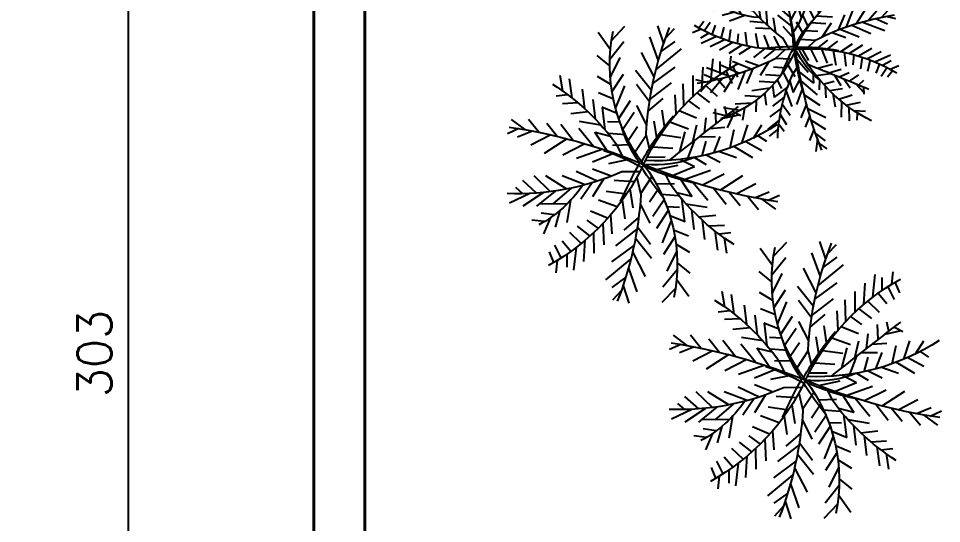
# Model space of a CAD drawing. Header units: inches. Extents: x 580771 to 691655, y 7719261 to 7829530.
# Drawn here: x 686108.5 to 686379.1, y 7727147 to 7727295.3 of the extents above; entities that cross this region are included whole.
import ezdxf

# ---------------------------------------------------------------- set-up
doc = ezdxf.new("R2010")
doc.units = ezdxf.units.IN
doc.header["$MEASUREMENT"] = 0
doc.header["$PDMODE"] = 2
for name, color, linetype in [('ARVORE', 94, 'Continuous'), ('NIVEL', 2, 'Continuous'), ('TOP_PALMEIRA', 30, 'Continuous'), ('VEGETAÇÃO1', 96, 'Continuous')]:
    doc.layers.add(name, color=color, linetype=linetype)
doc.layers.add('Parede Corte', color=4, linetype='Continuous', lineweight=40)
doc.styles.add('R80E50', font='romans.shx', dxfattribs={"height": 10})
doc.dimstyles.new('ARQ50', dxfattribs={"dimscale": 50, "dimtxt": 10, "dimasz": 0.1, "dimexe": 0.2, "dimexo": 0.2, "dimgap": 0.1, "dimtad": 1, "dimdec": 0, "dimzin": 12, "dimdsep": 46, "dimtxsty": 'R80E50', "dimblk1": 'DOT', "dimblk2": 'DOT', "dimsah": 1, "dimcen": 0.4, "dimclrd": 15, "dimclre": 15, "dimclrt": 3, "dimadec": 0, "dimazin": 0, "dimtfac": 1, "dimtdec": 0, "dimtmove": 2, "dimatfit": 3, "dimldrblk": 'DOT', "dimfxl": 0.2, "dimtolj": 1, "dimtzin": 12, "dimarcsym": 0})

# ---------------------------------------------------------------- blocks, each defined once
blk = doc.blocks.new('A$C740F6566')
at = {"layer": 'TOP_PALMEIRA'}
for p, q in [((2.239, 5.477, -3022.391), (2.019, 5.774, -3022.391)), ((2.215, 5.616, -3022.391), (2.326, 5.86, -3022.391)), ((3.615, 5.379, -3022.391), (3.826, 5.814, -3022.391)), ((2.268, 5.32, -3022.391), (2.399, 5.639, -3022.391)), ((3.62, 5.529, -3022.391), (3.487, 5.68, -3022.391)), ((2.296, 5.179, -3022.391), (2.018, 5.405, -3022.391)), ((3.606, 5.229, -3022.391), (3.337, 5.53, -3022.391)), ((3.593, 5.084, -3022.391), (3.887, 5.53, -3022.391)), ((2.351, 4.924, -3022.391), (2.575, 5.353, -3022.391)), ((3.575, 4.932, -3022.391), (3.237, 5.28, -3022.391)), ((3.562, 4.834, -3022.391), (3.887, 5.23, -3022.391)), ((4.219, 5.061, -3022.391), (4.187, 5.33, -3022.391)), ((2.383, 4.786, -3022.391), (2.103, 5.011, -3022.391)), ((2.435, 4.579, -3022.391), (2.75, 5.067, -3022.391)), ((3.519, 4.583, -3022.391), (3.237, 5.03, -3022.391)), ((3.841, 4.577, -3022.391), (3.834, 5.165, -3022.391)), ((4.076, 4.851, -3022.391), (4.037, 5.13, -3022.391)), ((4.135, 4.932, -3022.391), (4.487, 5.08, -3022.391)), ((1.489, 4.555, -3022.391), (1.518, 4.809, -3022.391)), ((3.5, 4.488, -3022.391), (3.837, 4.88, -3022.391)), ((3.983, 4.733, -3022.391), (4.337, 4.83, -3022.391)), ((5.003, 4.703, -3022.391), (4.728, 4.839, -3022.391)), ((5.098, 4.857, -3022.391), (4.868, 4.952, -3022.391)), ((5.056, 4.788, -3022.391), (5.323, 4.819, -3022.391)), ((1.408, 4.665, -3022.391), (1.074, 4.72, -3022.391)), ((1.662, 4.336, -3022.391), (1.68, 4.673, -3022.391)), ((2.47, 4.444, -3022.391), (2.129, 4.712, -3022.391)), ((2.542, 4.189, -3022.391), (2.785, 4.669, -3022.391)), ((3.426, 4.183, -3022.391), (3.237, 4.68, -3022.391)), ((3.766, 4.503, -3022.391), (4.237, 4.58, -3022.391)), ((4.862, 4.496, -3022.391), (4.641, 4.681, -3022.391)), ((4.921, 4.58, -3022.391), (5.202, 4.579, -3022.391)), ((1.556, 4.466, -3022.391), (1.141, 4.525, -3022.391)), ((1.857, 4.118, -3022.391), (1.897, 4.491, -3022.391)), ((2.662, 3.805, -3022.391), (2.861, 4.374, -3022.391)), ((3.35, 3.926, -3022.391), (3.137, 4.38, -3022.391)), ((4.69, 4.271, -3022.391), (4.455, 4.514, -3022.391)), ((4.778, 4.382, -3022.391), (5.265, 4.434, -3022.391)), ((1.788, 4.192, -3022.391), (1.367, 4.244, -3022.391)), ((2.139, 3.845, -3022.391), (2.064, 4.305, -3022.391)), ((2.599, 4.002, -3022.391), (2.213, 4.318, -3022.391)), ((3.383, 4.031, -3022.391), (3.737, 4.28, -3022.391)), ((4.528, 4.081, -3022.391), (4.319, 4.351, -3022.391)), ((4.622, 4.189, -3022.391), (5.083, 4.218, -3022.391)), ((2.011, 3.964, -3022.391), (1.588, 4.012, -3022.391)), ((2.748, 3.553, -3022.391), (2.941, 4.03, -3022.391)), ((3.244, 3.628, -3022.391), (3.087, 4.03, -3022.391)), ((3.304, 3.792, -3022.391), (3.687, 4.03, -3022.391)), ((4.149, 3.702, -3022.391), (3.992, 4.072, -3022.391)), ((4.359, 3.902, -3022.391), (4.187, 4.139, -3022.391)), ((4.457, 4.003, -3022.391), (4.901, 4.001, -3022.391)), ((0.516, 3.642, -3022.391), (0.147, 3.906, -3022.391)), ((0.867, 3.657, -3022.391), (0.641, 3.929, -3022.391)), ((1.269, 3.631, -3022.391), (1.094, 3.919, -3022.391)), ((1.581, 3.578, -3022.391), (1.447, 3.899, -3022.391)), ((1.888, 3.498, -3022.391), (1.755, 3.826, -3022.391)), ((2.246, 3.752, -3022.391), (1.76, 3.812, -3022.391)), ((2.692, 3.713, -3022.391), (2.294, 3.974, -3022.391)), ((2.385, 3.639, -3022.391), (2.301, 3.969, -3022.391)), ((3.902, 3.496, -3022.391), (3.756, 3.901, -3022.391)), ((4.259, 3.804, -3022.391), (4.72, 3.784, -3022.391)), ((0.316, 3.618, -3022.391), (0.01, 3.329, -3022.391)), ((0.717, 3.655, -3022.391), (0.341, 3.351, -3022.391)), ((1.122, 3.646, -3022.391), (0.685, 3.431, -3022.391)), ((1.425, 3.608, -3022.391), (1.042, 3.362, -3022.391)), ((2.08, 3.432, -3022.391), (2.067, 3.703, -3022.391)), ((2.347, 3.319, -3022.391), (2.32, 3.675, -3022.391)), ((2.569, 3.205, -3022.391), (2.578, 3.597, -3022.391)), ((2.875, 3.21, -3022.391), (2.972, 3.682, -3022.391)), ((3.63, 3.298, -3022.391), (3.57, 3.734, -3022.391)), ((4.074, 3.636, -3022.391), (4.484, 3.613, -3022.391)), ((4.732, 3.134, -3022.391), (5.086, 3.615, -3022.391)), ((5.023, 3.2, -3022.391), (5.475, 3.75, -3022.391)), ((5.42, 3.312, -3022.391), (5.638, 3.614, -3022.391)), ((5.709, 3.408, -3022.391), (5.916, 3.598, -3022.391)), ((1.781, 3.529, -3022.391), (1.296, 3.334, -3022.391)), ((1.995, 3.463, -3022.391), (1.608, 3.211, -3022.391)), ((2.809, 3.383, -3022.391), (2.575, 3.497, -3022.391)), ((3.146, 3.009, -3022.391), (3.147, 3.396, -3022.391)), ((3.364, 3.13, -3022.391), (3.334, 3.563, -3022.391)), ((3.758, 3.387, -3022.391), (4.157, 3.333, -3022.391)), ((4.383, 3.069, -3022.391), (4.741, 3.535, -3022.391)), ((2.227, 3.373, -3022.391), (1.865, 3.133, -3022.391)), ((2.471, 3.258, -3022.391), (2.173, 3.06, -3022.391)), ((3.516, 3.223, -3022.391), (3.921, 3.162, -3022.391)), ((4.135, 3.033, -3022.391), (4.406, 3.355, -3022.391)), ((5.222, 3.253, -3022.391), (5.736, 3.07, -3022.391)), ((5.595, 3.368, -3022.391), (5.975, 3.243, -3022.391)), ((1.395, 2.757, -3022.391), (0.964, 3.104, -3022.391)), ((1.641, 2.799, -3022.391), (1.268, 3.081, -3022.391)), ((2.14, 2.859, -3022.391), (1.72, 3.07, -3022.391)), ((2.724, 3.113, -3022.391), (2.355, 2.87, -3022.391)), ((3.25, 2.747, -3022.391), (3.619, 2.99, -3022.391)), ((3.267, 3.074, -3022.391), (3.635, 2.987, -3022.391)), ((3.834, 3.001, -3022.391), (4.254, 2.79, -3022.391)), ((4.333, 3.061, -3022.391), (4.707, 2.779, -3022.391)), ((4.58, 3.103, -3022.391), (5.01, 2.756, -3022.391)), ((4.871, 3.164, -3022.391), (5.4, 2.89, -3022.391)), ((0.753, 2.607, -3022.391), (0.239, 2.79, -3022.391)), ((1.103, 2.696, -3022.391), (0.575, 2.97, -3022.391)), ((1.592, 2.791, -3022.391), (1.233, 2.325, -3022.391)), ((1.84, 2.827, -3022.391), (1.569, 2.505, -3022.391)), ((2.708, 2.786, -3022.391), (2.34, 2.873, -3022.391)), ((2.829, 2.851, -3022.391), (2.827, 2.464, -3022.391)), ((3.504, 2.602, -3022.391), (3.802, 2.8, -3022.391)), ((0.38, 2.492, -3022.391), (0, 2.617, -3022.391)), ((0.952, 2.66, -3022.391), (0.499, 2.11, -3022.391)), ((1.243, 2.726, -3022.391), (0.889, 2.245, -3022.391)), ((2.459, 2.637, -3022.391), (2.054, 2.698, -3022.391)), ((2.611, 2.73, -3022.391), (2.641, 2.297, -3022.391)), ((3.1, 2.65, -3022.391), (3.003, 2.179, -3022.391)), ((3.406, 2.655, -3022.391), (3.397, 2.263, -3022.391)), ((3.748, 2.487, -3022.391), (4.109, 2.727, -3022.391)), ((3.98, 2.397, -3022.391), (4.367, 2.649, -3022.391)), ((0.266, 2.452, -3022.391), (0.059, 2.262, -3022.391)), ((0.555, 2.548, -3022.391), (0.337, 2.246, -3022.391)), ((2.217, 2.473, -3022.391), (1.818, 2.527, -3022.391)), ((2.345, 2.562, -3022.391), (2.405, 2.126, -3022.391)), ((3.166, 2.477, -3022.391), (3.399, 2.363, -3022.391)), ((3.627, 2.541, -3022.391), (3.655, 2.185, -3022.391)), ((3.894, 2.428, -3022.391), (3.908, 2.157, -3022.391)), ((4.193, 2.331, -3022.391), (4.679, 2.526, -3022.391)), ((4.549, 2.252, -3022.391), (4.932, 2.498, -3022.391)), ((4.853, 2.214, -3022.391), (5.29, 2.429, -3022.391)), ((5.258, 2.205, -3022.391), (5.634, 2.509, -3022.391)), ((5.659, 2.242, -3022.391), (5.964, 2.531, -3022.391)), ((1.901, 2.224, -3022.391), (1.491, 2.247, -3022.391)), ((2.073, 2.364, -3022.391), (2.219, 1.959, -3022.391)), ((3.227, 2.307, -3022.391), (3.033, 1.83, -3022.391)), ((3.59, 2.221, -3022.391), (3.674, 1.891, -3022.391)), ((4.086, 2.362, -3022.391), (4.22, 2.034, -3022.391)), ((4.394, 2.282, -3022.391), (4.528, 1.961, -3022.391)), ((4.705, 2.229, -3022.391), (4.881, 1.941, -3022.391)), ((5.108, 2.203, -3022.391), (5.333, 1.931, -3022.391)), ((5.459, 2.218, -3022.391), (5.828, 1.954, -3022.391)), ((1.716, 2.057, -3022.391), (1.255, 2.076, -3022.391)), ((1.826, 2.158, -3022.391), (1.983, 1.788, -3022.391)), ((2.718, 2.145, -3022.391), (2.287, 2.03, -3022.391)), ((2.88, 2.131, -3022.391), (3.033, 1.83, -3022.391)), ((3.313, 2.055, -3022.391), (3.114, 1.486, -3022.391)), ((3.282, 2.147, -3022.391), (3.681, 1.886, -3022.391)), ((3.728, 2.108, -3022.391), (4.215, 2.048, -3022.391)), ((3.836, 2.015, -3022.391), (3.911, 1.555, -3022.391)), ((1.518, 1.857, -3022.391), (1.073, 1.859, -3022.391)), ((1.616, 1.958, -3022.391), (1.788, 1.721, -3022.391)), ((2.501, 1.869, -3022.391), (2.137, 1.78, -3022.391)), ((2.86, 1.977, -3022.391), (2.466, 1.824, -3022.391)), ((2.836, 1.83, -3022.391), (2.987, 1.58, -3022.391)), ((3.376, 1.858, -3022.391), (3.761, 1.542, -3022.391)), ((3.964, 1.896, -3022.391), (4.387, 1.848, -3022.391)), ((1.352, 1.671, -3022.391), (0.892, 1.642, -3022.391)), ((1.446, 1.779, -3022.391), (1.656, 1.509, -3022.391)), ((2.305, 1.617, -3022.391), (1.987, 1.58, -3022.391)), ((2.391, 1.727, -3022.391), (2.387, 1.38, -3022.391)), ((2.803, 1.666, -3022.391), (2.487, 1.58, -3022.391)), ((3.433, 1.671, -3022.391), (3.19, 1.191, -3022.391)), ((4.117, 1.742, -3022.391), (4.078, 1.369, -3022.391)), ((4.186, 1.668, -3022.391), (4.608, 1.616, -3022.391)), ((1.197, 1.478, -3022.391), (0.71, 1.426, -3022.391)), ((1.285, 1.589, -3022.391), (1.52, 1.346, -3022.391)), ((2.213, 1.499, -3022.391), (2.187, 1.18, -3022.391)), ((2.742, 1.415, -3022.391), (2.387, 1.28, -3022.391)), ((2.784, 1.581, -3022.391), (2.937, 1.28, -3022.391)), ((3.504, 1.416, -3022.391), (3.846, 1.148, -3022.391)), ((4.313, 1.524, -3022.391), (4.294, 1.187, -3022.391)), ((4.419, 1.394, -3022.391), (4.833, 1.335, -3022.391)), ((1.054, 1.28, -3022.391), (0.773, 1.281, -3022.391)), ((1.113, 1.364, -3022.391), (1.334, 1.179, -3022.391)), ((2.109, 1.364, -3022.391), (1.787, 1.38, -3022.391)), ((1.993, 1.214, -3022.391), (1.918, 0.868, -3022.391)), ((2.706, 1.29, -3022.391), (2.837, 0.93, -3022.391)), ((3.54, 1.281, -3022.391), (3.225, 0.793, -3022.391)), ((4.486, 1.305, -3022.391), (4.457, 1.051, -3022.391)), ((4.567, 1.195, -3022.391), (4.901, 1.14, -3022.391)), ((0.919, 1.072, -3022.391), (0.652, 1.041, -3022.391)), ((0.877, 1.003, -3022.391), (1.106, 0.908, -3022.391)), ((0.972, 1.157, -3022.391), (1.247, 1.021, -3022.391)), ((1.932, 1.134, -3022.391), (1.737, 1.18, -3022.391)), ((1.841, 1.016, -3022.391), (1.937, 0.83, -3022.391)), ((2.632, 1.064, -3022.391), (2.237, 0.98, -3022.391)), ((3.591, 1.074, -3022.391), (3.872, 0.849, -3022.391)), ((2.533, 0.811, -3022.391), (2.137, 0.68, -3022.391)), ((2.599, 0.976, -3022.391), (2.837, 0.58, -3022.391)), ((3.624, 0.936, -3022.391), (3.4, 0.507, -3022.391)), ((2.496, 0.726, -3022.391), (2.687, 0.38, -3022.391)), ((3.679, 0.681, -3022.391), (3.957, 0.455, -3022.391)), ((2.42, 0.564, -3022.391), (2.137, 0.38, -3022.391)), ((2.37, 0.463, -3022.391), (2.487, 0.28, -3022.391)), ((3.707, 0.54, -3022.391), (3.576, 0.221, -3022.391)), ((3.76, 0.244, -3022.391), (3.649, 0, -3022.391)), ((3.736, 0.383, -3022.391), (3.955, 0.087, -3022.391))]:
    blk.add_line(p, q, dxfattribs=at)
at = {"layer": 'TOP_PALMEIRA', "color": 92}
for centre, radius, start, end in [((14.281, 7.632, -3022.391), 12.233, 188.516, 202.6061), ((-1.948, 5.644, -3022.391), 5.569, 336.1944, 2.2987), ((1.914, 6.469, -3022.391), 2.701, 304.4561, 331.4948), ((0.884, 7.353, -3022.391), 4.898, 295.4351, 330.987), ((5.393, 7.481, -3022.391), 4.879, 212.1218, 234.7349), ((0.84, 0.122, -3022.391), 3.535, 52.5988, 101.7634), ((3.184, 10.523, -3022.391), 7.55, 273.4205, 291.3892), ((2.79, -4.663, -3022.391), 7.55, 93.4205, 111.3892), ((5.091, -1.493, -3022.391), 4.898, 115.4351, 150.987), ((-1.898, 2.681, -3022.391), 4.809, 326.851, 2.4966), ((-8.306, -1.772, -3022.391), 12.233, 8.516, 22.6061), ((5.134, 5.738, -3022.391), 3.535, 232.5988, 281.7634), ((90.319, -66.742, -3022.391), 111.442, 141.6662, 142.64222), ((0.582, -1.621, -3022.391), 4.879, 32.1218, 54.7349)]:
    blk.add_arc(centre, radius, start, end, dxfattribs=at)
at = {"layer": 'TOP_PALMEIRA'}
for centre, radius, start, end in [((7.662, 5.48, -3022.391), 5.257, 198.8657, 208.393), ((1.43, 0.933, -3022.391), 2.579, 53.6318, 73.2381), ((8.036, -6.112, -3022.391), 10.439, 114.0336, 119.0965), ((5.407, -1.698, -3022.391), 5.28, 117.8553, 131.0663), ((0.812, 2.655, -3022.391), 2.187, 337.8337, 5.9061), ((-1.862, 0.702, -3022.391), 5.373, 12.1313, 24.7386), ((-1.113, -3.57, -3022.391), 7.754, 51.2825, 57.6422)]:
    blk.add_arc(centre, radius, start, end, dxfattribs=at)
blk = doc.blocks.new('Arvore-4pl')
at = {"layer": 'ARVORE'}
for p, q in [((-0.52, 1.684), (-0.666, 1.882)), ((-0.536, 1.777), (-0.462, 1.94)), ((-0.5, 1.58), (-0.413, 1.792)), ((0.401, 1.719), (0.313, 1.82)), ((0.398, 1.619), (0.539, 1.909)), ((-0.481, 1.486), (-0.667, 1.636)), ((-0.445, 1.316), (-0.296, 1.602)), ((0.392, 1.519), (0.213, 1.72)), ((0.383, 1.423), (0.579, 1.72)), ((0.372, 1.321), (0.146, 1.553)), ((0.363, 1.255), (0.579, 1.52)), ((0.548, 1.084), (0.544, 1.476)), ((0.705, 1.267), (0.679, 1.453)), ((0.744, 1.321), (0.979, 1.42)), ((0.8, 1.407), (0.779, 1.586)), ((-0.423, 1.224), (-0.61, 1.374)), ((-0.389, 1.085), (-0.179, 1.411)), ((0.334, 1.089), (0.146, 1.386)), ((0.321, 1.025), (0.546, 1.286)), ((0.643, 1.189), (0.879, 1.253)), ((1.323, 1.168), (1.14, 1.259)), ((1.386, 1.271), (1.233, 1.334)), ((1.359, 1.225), (1.537, 1.245)), ((-1.073, 1.143), (-1.296, 1.18)), ((-1.02, 1.069), (-1, 1.239)), ((-0.904, 0.924), (-0.892, 1.148)), ((-0.365, 0.995), (-0.593, 1.174)), ((-0.317, 0.826), (-0.155, 1.146)), ((0.272, 0.822), (0.146, 1.153)), ((0.498, 1.035), (0.813, 1.086)), ((1.229, 1.03), (1.082, 1.153)), ((1.268, 1.086), (1.456, 1.086)), ((-0.975, 1.011), (-1.251, 1.05)), ((-0.774, 0.779), (-0.747, 1.027)), ((-0.586, 0.596), (-0.636, 0.903)), ((-0.28, 0.701), (-0.536, 0.912)), ((-0.238, 0.57), (-0.105, 0.949)), ((0.221, 0.65), (0.079, 0.953)), ((0.243, 0.721), (0.479, 0.886)), ((1.007, 0.754), (0.867, 0.934)), ((1.115, 0.88), (0.958, 1.042)), ((1.173, 0.954), (1.498, 0.989)), ((-0.82, 0.828), (-1.101, 0.862)), ((-0.18, 0.401), (-0.051, 0.72)), ((0.15, 0.451), (0.046, 0.72)), ((0.191, 0.561), (0.446, 0.72)), ((0.754, 0.501), (0.649, 0.748)), ((0.894, 0.634), (0.779, 0.792)), ((1.069, 0.826), (1.377, 0.845)), ((-1.668, 0.461), (-1.914, 0.637)), ((-1.434, 0.471), (-1.585, 0.653)), ((-1.166, 0.453), (-1.283, 0.645)), ((-0.958, 0.418), (-1.047, 0.633)), ((-0.672, 0.676), (-0.954, 0.708)), ((-0.753, 0.365), (-0.842, 0.584)), ((-0.515, 0.534), (-0.839, 0.574)), ((-0.217, 0.508), (-0.483, 0.682)), ((-0.422, 0.459), (-0.478, 0.679)), ((0.589, 0.363), (0.492, 0.633)), ((0.827, 0.569), (1.134, 0.556)), ((0.959, 0.702), (1.255, 0.7)), ((1.336, 0.167), (1.638, 0.533)), ((-1.801, 0.445), (-2.005, 0.252)), ((-1.534, 0.469), (-1.785, 0.267)), ((-1.264, 0.463), (-1.556, 0.32)), ((-1.062, 0.438), (-1.317, 0.274)), ((-0.825, 0.386), (-1.148, 0.256)), ((-0.625, 0.321), (-0.634, 0.501)), ((-0.447, 0.246), (-0.466, 0.483)), ((-0.299, 0.17), (-0.294, 0.431)), ((-0.139, 0.288), (-0.295, 0.365)), ((-0.096, 0.173), (-0.031, 0.487)), ((0.23, 0.119), (0.21, 0.408)), ((0.408, 0.231), (0.368, 0.522)), ((0.704, 0.457), (0.977, 0.442)), ((0.91, 0.079), (1.149, 0.39)), ((1.143, 0.122), (1.378, 0.443)), ((1.601, 0.241), (1.746, 0.442)), ((1.794, 0.305), (1.932, 0.432)), ((-0.682, 0.342), (-0.94, 0.174)), ((-0.528, 0.282), (-0.769, 0.122)), ((-0.365, 0.205), (-0.563, 0.073)), ((0.085, 0.039), (0.086, 0.297)), ((0.332, 0.181), (0.602, 0.141)), ((0.493, 0.291), (0.759, 0.255)), ((0.744, 0.055), (0.925, 0.27)), ((1.469, 0.202), (1.812, 0.08)), ((1.718, 0.278), (1.971, 0.195)), ((-1.277, -0.17), (-1.629, 0.013)), ((-1.082, -0.129), (-1.369, 0.103)), ((-0.918, -0.101), (-1.167, 0.087)), ((-0.585, -0.061), (-0.865, 0.08)), ((-0.196, 0.108), (-0.442, -0.054)), ((0.155, -0.136), (0.401, 0.027)), ((0.166, 0.082), (0.411, 0.024)), ((0.544, 0.034), (0.824, -0.107)), ((0.877, 0.074), (1.126, -0.114)), ((1.041, 0.102), (1.328, -0.13)), ((1.236, 0.142), (1.588, -0.04)), ((-1.51, -0.229), (-1.853, -0.107)), ((-1.184, -0.149), (-1.419, -0.471)), ((-0.951, -0.106), (-1.19, -0.417)), ((-0.785, -0.083), (-0.966, -0.297)), ((-0.373, -0.209), (-0.643, -0.169)), ((-0.207, -0.11), (-0.452, -0.051)), ((-0.272, -0.147), (-0.251, -0.435)), ((-0.126, -0.066), (-0.127, -0.324)), ((0.324, -0.233), (0.522, -0.1)), ((0.486, -0.309), (0.727, -0.149)), ((-1.759, -0.306), (-2.012, -0.223)), ((-1.835, -0.332), (-1.973, -0.459)), ((-1.642, -0.268), (-1.788, -0.469)), ((-1.378, -0.194), (-1.679, -0.56)), ((-0.534, -0.318), (-0.8, -0.283)), ((-0.449, -0.259), (-0.409, -0.55)), ((0.055, -0.201), (-0.01, -0.515)), ((0.098, -0.316), (0.254, -0.392)), ((0.258, -0.197), (0.253, -0.458)), ((0.406, -0.273), (0.424, -0.51)), ((0.584, -0.348), (0.593, -0.529)), ((0.641, -0.369), (0.899, -0.201)), ((0.783, -0.413), (1.107, -0.283)), ((1.021, -0.466), (1.276, -0.302)), ((1.223, -0.491), (1.514, -0.348)), ((1.493, -0.497), (1.744, -0.294)), ((1.76, -0.472), (1.964, -0.28)), ((-0.745, -0.485), (-1.018, -0.469)), ((-0.795, -0.528), (-0.69, -0.775)), ((-0.63, -0.391), (-0.533, -0.661)), ((0.139, -0.429), (0.01, -0.747)), ((0.381, -0.487), (0.437, -0.706)), ((0.712, -0.392), (0.801, -0.611)), ((0.917, -0.446), (1.006, -0.66)), ((1.125, -0.481), (1.242, -0.673)), ((1.393, -0.498), (1.543, -0.68)), ((1.627, -0.488), (1.873, -0.664)), ((-0.868, -0.596), (-1.175, -0.583)), ((-0.935, -0.662), (-0.82, -0.82)), ((-0.2, -0.537), (-0.487, -0.614)), ((-0.106, -0.649), (-0.368, -0.751)), ((-0.092, -0.546), (0.01, -0.747)), ((0.197, -0.597), (0.064, -0.977)), ((0.176, -0.536), (0.442, -0.709)), ((0.474, -0.562), (0.798, -0.602)), ((0.545, -0.624), (0.595, -0.93)), ((0.63, -0.703), (0.913, -0.735)), ((-1.111, -0.853), (-1.418, -0.872)), ((-1, -0.729), (-1.297, -0.728)), ((-1.048, -0.781), (-0.908, -0.961)), ((-0.345, -0.721), (-0.587, -0.78)), ((-0.418, -0.815), (-0.421, -1.047)), ((-0.143, -0.857), (-0.354, -0.914)), ((-0.122, -0.747), (-0.021, -0.914)), ((0.276, -0.853), (0.114, -1.173)), ((0.239, -0.728), (0.495, -0.939)), ((0.733, -0.806), (0.706, -1.054)), ((0.779, -0.855), (1.06, -0.89)), ((-1.214, -0.982), (-1.539, -1.017)), ((-1.27, -1.058), (-1.123, -1.181)), ((-1.156, -0.908), (-0.999, -1.07)), ((-0.606, -1.058), (-0.821, -1.047)), ((-0.476, -0.889), (-0.687, -0.914)), ((-0.537, -0.968), (-0.554, -1.18)), ((-0.184, -1.024), (-0.421, -1.114)), ((-0.156, -0.913), (-0.054, -1.114)), ((0.324, -1.023), (0.552, -1.202)), ((0.863, -0.951), (0.851, -1.176)), ((0.934, -1.038), (1.21, -1.077)), ((-1.309, -1.113), (-1.497, -1.113)), ((-1.364, -1.196), (-1.181, -1.286)), ((-0.724, -1.211), (-0.854, -1.18)), ((-0.683, -1.158), (-0.734, -1.388)), ((-0.208, -1.107), (-0.121, -1.347)), ((0.348, -1.113), (0.138, -1.439)), ((0.979, -1.097), (0.959, -1.266)), ((1.032, -1.171), (1.255, -1.207)), ((-1.4, -1.252), (-1.578, -1.273)), ((-1.427, -1.298), (-1.275, -1.361)), ((-0.785, -1.29), (-0.721, -1.414)), ((-0.258, -1.258), (-0.521, -1.314)), ((-0.28, -1.317), (-0.121, -1.58)), ((0.404, -1.343), (0.255, -1.629)), ((0.382, -1.251), (0.569, -1.401)), ((-0.324, -1.427), (-0.587, -1.514)), ((-0.399, -1.591), (-0.587, -1.714)), ((-0.348, -1.483), (-0.221, -1.714)), ((0.44, -1.513), (0.626, -1.664)), ((-0.432, -1.658), (-0.354, -1.78)), ((0.459, -1.607), (0.372, -1.82)), ((0.478, -1.712), (0.625, -1.909)), ((0.495, -1.804), (0.42, -1.967))]:
    blk.add_line(p, q, dxfattribs=at)
for centre, radius, start, end in [((7.508, 3.121), 8.156, 188.516, 202.6061), ((-3.311, 1.795), 3.713, 336.1944, 2.2987), ((-0.736, 2.346), 1.801, 304.4561, 331.4948), ((1.583, 3.021), 3.253, 212.1218, 234.7349), ((-1.423, 2.935), 3.265, 295.4351, 330.987), ((3.096, 1.686), 3.505, 198.8657, 208.393), ((-1.452, -1.886), 2.357, 52.5988, 101.7634), ((0.111, 5.048), 5.033, 273.4205, 291.3892), ((-1.059, -1.345), 1.719, 53.6318, 73.2381), ((3.345, -6.042), 6.959, 114.0336, 119.0965), ((1.592, -3.099), 3.52, 117.8553, 131.0663), ((-3.253, -1.499), 3.582, 12.1313, 24.7386), ((-2.754, -4.347), 5.169, 51.2825, 57.6422), ((-0.152, -5.076), 5.033, 93.4205, 111.3892), ((1.382, -2.963), 3.265, 115.4351, 150.987), ((-3.277, -0.179), 3.206, 326.851, 2.4966), ((-1.471, -0.197), 1.458, 337.8337, 5.9061), ((-7.55, -3.149), 8.156, 8.516, 22.6061), ((1.411, 1.858), 2.357, 232.5988, 281.7634), ((58.2, -46.462), 74.295, 141.6662, 142.64222), ((-1.624, -3.048), 3.253, 32.1218, 54.7349)]:
    blk.add_arc(centre, radius, start, end, dxfattribs=at)
blk = doc.blocks.new('_DOT')
at = {"color": 0, "linetype": 'ByBlock'}
blk.add_line((-0.5, 0), (-1, 0), dxfattribs=at)
at = {"color": 0, "linetype": 'ByBlock', "const_width": 0.5}
blk.add_lwpolyline([(-0.25, 0, 1), (0.25, 0, 1)], format="xyb", close=True, dxfattribs=at)
blk = doc.blocks.new('*D205')
at = {"layer": 'Defpoints', "color": 0, "transparency": 16777216}
for p in [(686140.77, 7727348.17), (686195.08, 7727348.17), (686210.08, 7727045.67)]:
    blk.add_point(p, dxfattribs=at)
at = {"layer": 'NIVEL', "color": 15, "lineweight": -2, "transparency": 16777216}
for p, q in [((686185.08, 7727348.17), (686130.77, 7727348.17)), ((686140.77, 7727050.67), (686140.77, 7727343.17)), ((686200.08, 7727045.67), (686130.77, 7727045.67))]:
    blk.add_line(p, q, dxfattribs=at)
at = {"layer": 'NIVEL', "color": 15, "lineweight": -2, "transparency": 16777216, "xscale": 5, "yscale": 5, "zscale": 5}
for p, rotation in [((686140.77, 7727348.17), 90), ((686140.77, 7727045.67), 270)]:
    blk.add_blockref('_DOT', p, dxfattribs=dict(at, rotation=rotation))
at = {"layer": 'NIVEL', "color": 3, "transparency": 16777216, "insert": (686130.77, 7727196.92), "char_height": 10, "attachment_point": 5, "rotation": 90, "style": 'R80E50'}
blk.add_mtext('\\A1;303', dxfattribs=at)
blk = doc.blocks.new('*D211')
at = {"layer": 'Defpoints', "color": 0, "transparency": 16777216}
for p in [(686097.64, 7728230.67), (686193.08, 7728230.67), (686195.08, 7727030.67)]:
    blk.add_point(p, dxfattribs=at)
at = {"layer": 'NIVEL', "color": 15, "lineweight": -2, "transparency": 16777216}
for p, q in [((686183.08, 7728230.67), (686087.64, 7728230.67)), ((686097.64, 7727035.67), (686097.64, 7728225.67)), ((686185.08, 7727030.67), (686087.64, 7727030.67))]:
    blk.add_line(p, q, dxfattribs=at)
at = {"layer": 'NIVEL', "color": 15, "lineweight": -2, "transparency": 16777216, "xscale": 5, "yscale": 5, "zscale": 5}
for p, rotation in [((686097.64, 7728230.67), 90), ((686097.64, 7727030.67), 270)]:
    blk.add_blockref('_DOT', p, dxfattribs=dict(at, rotation=rotation))
at = {"layer": 'NIVEL', "color": 3, "transparency": 16777216, "insert": (686087.64, 7727630.67), "char_height": 10, "attachment_point": 5, "rotation": 90, "style": 'R80E50'}
blk.add_mtext('\\A1;1200', dxfattribs=at)

msp = doc.modelspace()

# ---------------------------------------------------------------- linework, layer by layer
at = {"layer": 'Parede Corte'}
for p, q in [((686195.078, 7727348.171), (686195.078, 7727030.671)), ((686210.048, 7727348.32), (686210.076, 7727045.671))]:
    msp.add_line(p, q, dxfattribs=at)

# ---------------------------------------------------------------- block references
at = {"layer": 'VEGETAÇÃO1'}
for name, p, xscale, yscale, zscale, rotation in [('Arvore-4pl', (686336.009, 7727286.248), -15.28896302363163, 15.2889630236277, 15.28896302362204, 30.00000000000845), ('A$C740F6566', (686331.64, 7727293.109, 41162.857), -13.61930062249303, 13.61930060386658, 13.61930062209922, 90), ('A$C740F6566', (686379.145, 7727229.764, 41162.857), -13.61930062249303, 13.61930060386658, 13.61930062209922, 90)]:
    msp.add_blockref(name, p, dxfattribs=dict(at, xscale=xscale, yscale=yscale, zscale=zscale, rotation=rotation))

# ---------------------------------------------------------------- dimensions: what is measured, and where the dimension line sits
at = {"layer": 'NIVEL'}
for base, p1, p2, picture, middle in [((686097.644, 7728230.671), (686195.078, 7727030.671), (686193.078, 7728230.671), '*D211', (686087.644, 7727630.671)), ((686140.772032033, 7727348.170762982), (686210.076464488, 7727045.670762978), (686195.077897875, 7727348.170762978), '*D205', (686130.772032035, 7727196.92076298))]:
    dim = msp.add_linear_dim(base=base, p1=p1, p2=p2, angle=90, dimstyle='ARQ50', dxfattribs=at)
    dim.commit()
    dim.dimension.update_dxf_attribs({"geometry": picture, "text_midpoint": middle})

doc.saveas('drawing.dxf')
